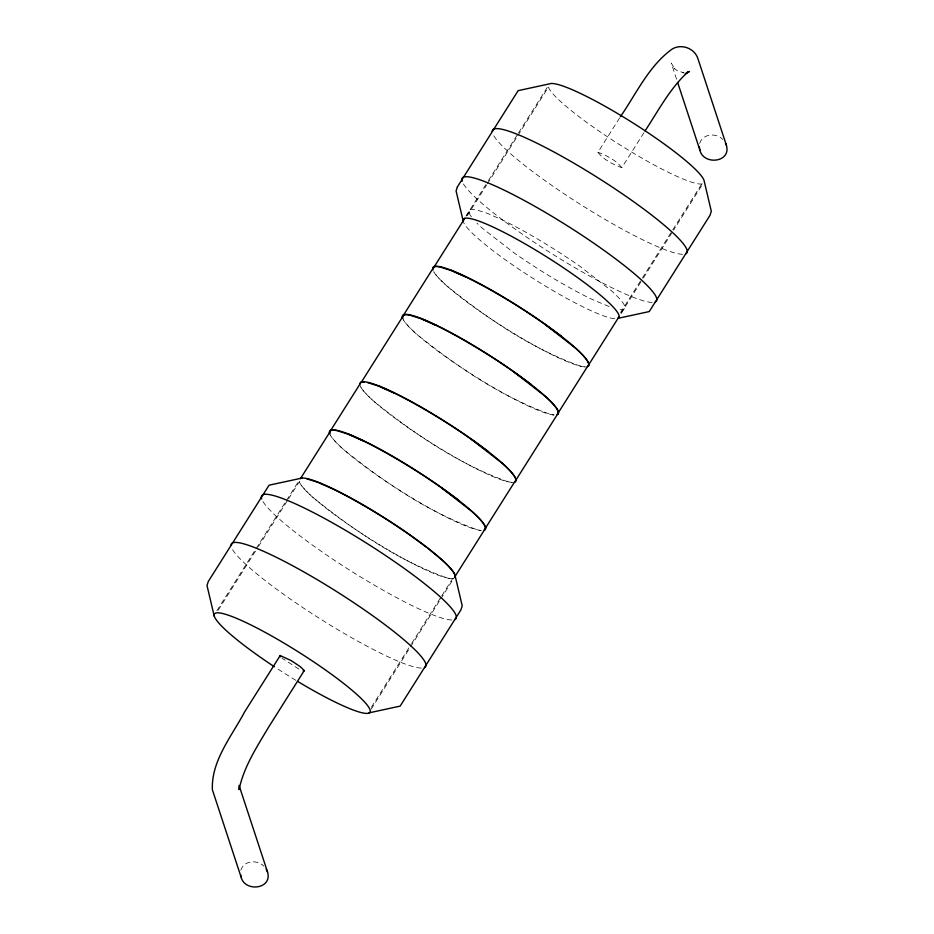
<?xml version="1.0" encoding="UTF-8"?>
<svg xmlns="http://www.w3.org/2000/svg" width="934" height="934" viewBox="0 0 934 934"><rect width="100%" height="100%" fill="white"/><g stroke="black" fill="none" stroke-linecap="round" stroke-linejoin="round"><path stroke-width="0.7" stroke-dasharray="4.67 3.5" d="M240.844 870.231C243.669 860.377 257.457 859.385 263.878 866.227M699.694 143.427C702.52 133.585 716.308 132.581 722.729 139.423M619.616 117.929L597.923 152.3C603.212 159.375 613.183 164.676 621.822 167.688L644.262 132.149M621.822 167.688C616.533 160.613 606.551 155.313 597.923 152.3M216.898 610.684L285.711 501.686M286.481 500.461L298.857 480.87M465.984 216.139L487.63 181.85M488.4 180.624L517.786 134.087M518.557 132.862L547.943 86.325M466.393 215.801L470.234 209.718M218.159 610.276L257.597 547.814M258.368 546.588L287.754 500.052M288.524 498.826L299.347 481.675A91.929 12.737 32.3 0 0 373.098 540.798A91.929 12.737 32.3 0 0 453.866 578.169M467.245 215.731L486.579 185.119M487.35 183.893L548.433 87.142A91.929 12.737 32.3 0 0 622.184 146.264A91.929 12.737 32.3 0 0 702.952 183.636L673.577 230.173M371.417 707.178L410.855 644.717M411.625 643.491L441 596.954M441.782 595.729L452.605 578.578M620.503 312.633L702.461 182.819M371.137 709.221L409.793 647.986M410.563 646.76L439.949 600.223M440.72 598.998L453.095 579.395M620.993 313.45L642.639 279.161M643.421 277.935L672.795 231.398M621.367 313.042L623.679 309.387M682.777 72.782L684.062 72.829L677.127 70.645L674.208 68.38L675.037 69.209L671.301 63.185L677.197 81.106M609.05 306.55L591.14 298.962A92.594 12.831 32.3 0 1 513.361 252.343L482.644 228.48A90.505 12.539 32.3 0 1 476.912 223.098M298.962 669.106L282.056 658.225M511.458 482.271A91.929 12.737 32.3 0 1 427.737 440.708A91.929 12.737 32.3 0 1 360.104 385.45M652.177 302.406A114.917 15.925 32.3 0 1 549.787 252.367A114.917 15.925 32.3 0 1 462.517 182.247M614.735 318.681A91.929 12.737 32.3 0 1 532.695 278.192A91.929 12.737 32.3 0 1 463.719 222.712M682.556 254.293A114.917 15.925 32.3 0 1 580.166 204.254A114.917 15.925 32.3 0 1 492.895 134.134M421.316 668.079A114.917 15.925 32.3 0 1 317.128 616.907A114.917 15.925 32.3 0 1 231.305 547.009M451.694 619.966A114.917 15.925 32.3 0 1 349.304 569.927A114.917 15.925 32.3 0 1 262.034 499.807M295.868 680.337A91.929 12.737 32.3 0 1 275.565 667.541M584.357 366.805A91.929 12.737 32.3 0 1 504.021 327.379A91.929 12.737 32.3 0 1 433.831 271.782M481.08 530.395A91.929 12.737 32.3 0 1 400.744 490.969A91.929 12.737 32.3 0 1 330.554 435.372M553.979 414.918A91.929 12.737 32.3 0 1 473.643 375.491A91.929 12.737 32.3 0 1 403.453 319.895M433.878 271.922A90.505 12.539 32.3 0 0 446.534 285.676C487.291 318.447 531.691 348.884 581.263 366.408A90.505 12.539 32.3 0 0 586.727 366.828M471.413 216.875A90.505 12.539 32.3 0 1 476.527 209.881L487.63 213.442L502.772 220.144A92.594 12.831 32.3 0 1 580.551 266.75L611.268 290.626A90.505 12.539 32.3 0 1 617.386 309.212M360.979 387.4A90.505 12.539 32.3 0 0 373.635 401.153C414.381 433.925 458.781 464.35 508.365 481.886A90.505 12.539 32.3 0 0 513.817 482.306M402.682 318.249A90.505 12.539 32.3 0 0 416.155 333.788C456.913 366.572 501.313 396.997 550.885 414.533A90.505 12.539 32.3 0 0 554.014 415.011M299.405 481.839A90.505 12.539 32.3 0 0 312.878 497.378C353.636 530.162 398.024 560.587 447.608 578.123A90.505 12.539 32.3 0 0 453.912 578.298M329.772 433.726A90.505 12.539 32.3 0 0 343.257 449.266C384.002 482.049 428.402 512.474 477.986 530.01A90.505 12.539 32.3 0 0 481.115 530.489"/><path stroke-width="1.4" d="M239.221 786.475L239.081 789.627C243.704 766.931 256.862 746.99 268.513 727.317L304.297 670.519L300.153 666.572L291.315 660.677L280.2 655.551L280.644 656.871M330.776 430.305L361.154 382.181M403.686 314.828L434.065 266.704M330.846 430.504L300.468 478.617A90.505 12.539 32.3 0 1 302.371 478.266M403.745 315.027L361.224 382.391A90.505 12.539 32.3 0 1 364.388 382.076M434.123 266.914L464.863 218.229M280.2 655.551L244.556 712.012C231.702 736.272 211.026 761.035 212.392 789.802L241.007 876.839C244.521 892.425 272.483 889.378 267.603 872.216L239.046 785.366M620.386 116.703C636.416 93.575 648.815 65.847 672.27 48.988C681.458 43.501 694.429 48.229 697.838 58.387L726.454 145.424C731.334 162.574 703.372 165.622 699.858 150.035L677.652 82.484M645.032 130.923C658.342 110.807 669.748 88.66 687.728 72.151L685.252 73.914L689.467 71.474L687.331 72.198M454.683 577.06L484.279 530.173A90.505 12.539 32.3 0 0 471.88 511.412L441.163 487.548A92.594 12.831 32.3 0 0 363.373 440.93L348.148 433.96M619.067 316.696L587.568 366.583A90.505 12.539 32.3 0 0 575.157 347.822L544.44 323.958A92.594 12.831 32.3 0 0 466.661 277.34L451.426 270.37M368.813 712.899L400.149 706.116L460.906 609.89L462.225 605.804L454.928 574.912M303.095 670.834L304.11 670.939M367.517 382.555L378.62 386.116L393.751 392.817A92.594 12.831 32.3 0 1 471.542 439.424L488.529 451.764M306.761 478.792L317.864 482.341L333.006 489.042A92.594 12.831 32.3 0 1 410.785 535.661L426.733 547.429M466.661 277.34L451.519 270.638L440.428 267.077A90.505 12.539 32.3 0 0 432.816 268.688M531.061 384.399L514.062 372.071A92.594 12.831 32.3 0 0 436.283 325.452L421.141 318.751L410.049 315.202A90.505 12.539 32.3 0 0 402.682 318.249M363.373 440.93L348.242 434.228L337.139 430.679A90.505 12.539 32.3 0 0 329.772 433.726M421.047 318.482L436.283 325.452M378.527 385.847L393.751 392.817M544.44 323.958L561.439 336.287M441.163 487.548L458.162 499.877M514.062 372.071L544.779 395.934A90.505 12.539 32.3 0 1 557.189 414.708L514.657 482.061A90.505 12.539 32.3 0 0 502.258 463.299L471.542 439.424M427.865 548.27L441.502 559.524A90.505 12.539 32.3 0 1 454.858 577.597M725.473 143.299L726.454 145.424M266.143 869.04L267.603 872.216M214.295 616.405L206.998 585.501L208.317 581.427L269.074 485.19L300.398 478.418A91.929 12.737 32.3 0 1 387.96 520.086A91.929 12.737 32.3 0 1 454.811 577.457M699.309 146.696L699.858 150.035M240.645 874.609L241.007 876.839M359.859 384.002A91.929 12.737 32.3 0 1 445.32 421.689A91.929 12.737 32.3 0 1 514.622 481.944L484.244 530.057A91.929 12.737 32.3 0 0 411.555 467.677A91.929 12.737 32.3 0 0 329.725 433.563M274.398 666.771A91.929 12.737 32.3 0 1 229.951 615.751A91.929 12.737 32.3 0 1 360.559 697.896A91.929 12.737 32.3 0 1 298.25 681.773M462.155 181.336A114.917 15.925 32.3 0 1 564.44 223.973A114.917 15.925 32.3 0 1 655.306 301.951M231.002 545.199A114.917 15.925 32.3 0 1 337.816 592.308A114.917 15.925 32.3 0 1 424.445 667.623M402.624 318.085A91.929 12.737 32.3 0 1 484.454 352.2A91.929 12.737 32.3 0 1 557.143 414.579L587.521 366.467A91.929 12.737 32.3 0 0 514.832 304.075A91.929 12.737 32.3 0 0 433.002 269.973M492.23 131.402A114.917 15.925 32.3 0 1 599.056 178.511A114.917 15.925 32.3 0 1 685.684 253.838M261.672 498.896A114.917 15.925 32.3 0 1 363.956 541.533A114.917 15.925 32.3 0 1 454.823 619.511M457.403 186.882L456.084 190.956L463.381 221.86A91.929 12.737 32.3 0 1 545.211 255.963A91.929 12.737 32.3 0 1 617.899 318.354L649.235 311.571L709.992 215.345L711.311 211.259L704.014 180.367A91.929 12.737 32.3 0 0 630.263 121.245A91.929 12.737 32.3 0 0 549.484 83.873L518.16 90.645L457.403 186.882"/></g></svg>
